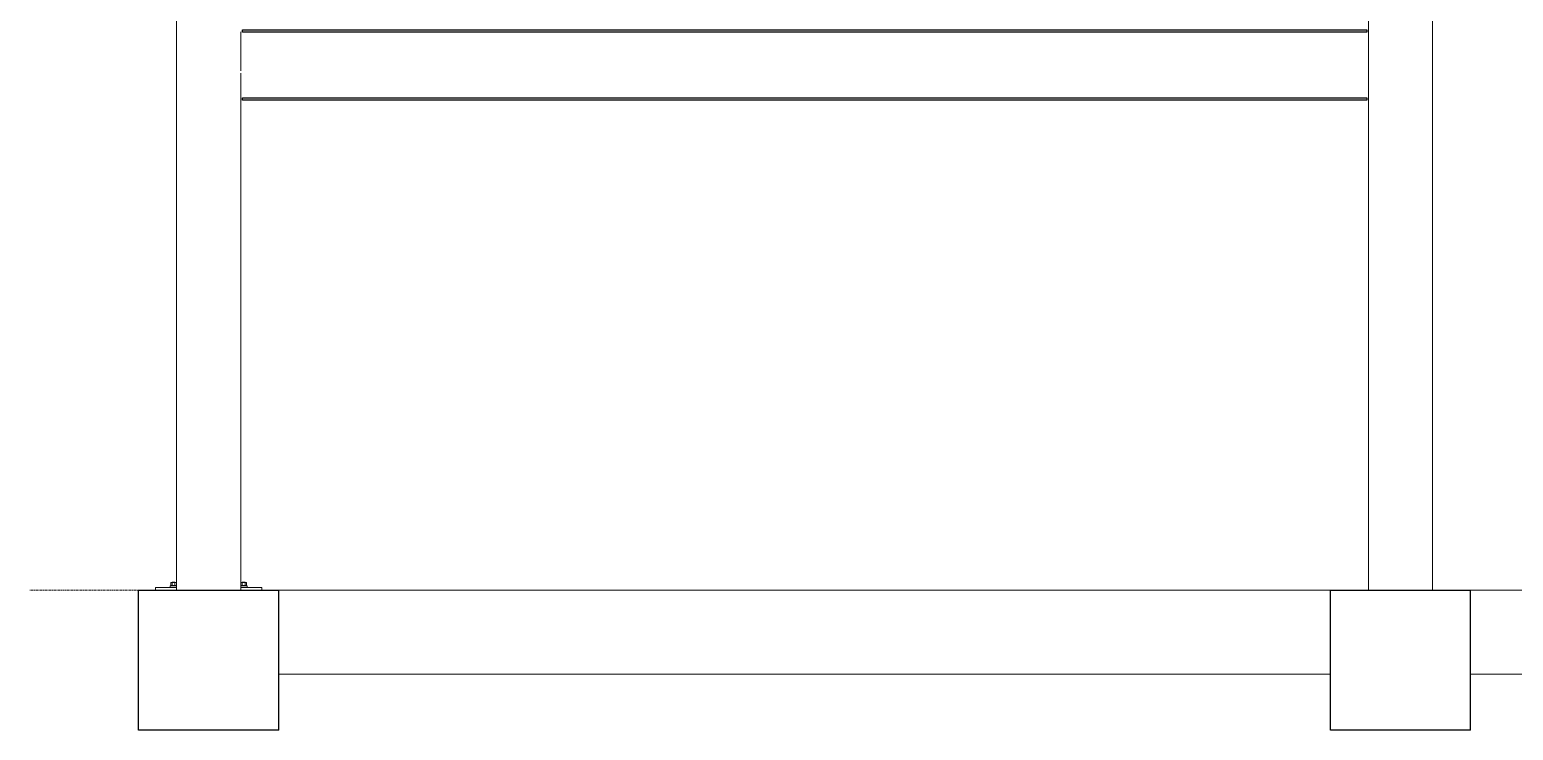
# Model space of a CAD drawing. Header units: millimetres. Extents: x -6949 to 83354, y -55091 to 16861.
# Drawn here: x 47578 to 58159, y -36908 to -31909 of the extents above; entities that cross this region are included whole.
import ezdxf

# ---------------------------------------------------------------- set-up
doc = ezdxf.new("R2010")
doc.units = ezdxf.units.MM
doc.linetypes.add('Centro', pattern=[31.75, 6.35, -4.7625, 15.875, -4.7625])
for name, color, linetype, lineweight in [('A-FLOR-LEVL', 7, 'Continuous', 9), ('S-BEAM', 7, 'Continuous', 18), ('S-COLS', 7, 'Continuous', 18), ('S-FNDN', 7, 'Continuous', 25), ('S-FSTN', 7, 'Continuous', 18)]:
    doc.layers.add(name, color=color, linetype=linetype, lineweight=lineweight)

msp = doc.modelspace()

# ---------------------------------------------------------------- linework, layer by layer
for points in [[(49096, -31911), (57113, -31911), (57113, -31927), (49096, -31927)], [(49096, -32395), (57113, -32395), (57113, -32411), (49096, -32411)]]:
    msp.add_lwpolyline(points, close=True)
at = {"layer": 'A-FLOR-LEVL', "linetype": 'Centro'}
msp.add_line((47578, -35908), (82852, -35908), dxfattribs=at)
at = {"layer": 'S-BEAM'}
for p, q in [((49354, -35908), (56854, -35908)), ((57854, -35908), (73854, -35908)), ((49354, -36508), (56854, -36508)), ((57854, -36508), (73854, -36508))]:
    msp.add_line(p, q, dxfattribs=at)
at = {"layer": 'S-COLS'}
for p, q in [((48626, -23908), (48626, -35908)), ((57126, -23908), (57126, -31911)), ((57583, -35908), (57583, -23913)), ((49083, -32203), (49083, -31924)), ((57126, -31924), (57126, -32203)), ((49083, -35908), (49083, -32218)), ((57126, -32216), (57126, -35908))]:
    msp.add_line(p, q, dxfattribs=at)
at = {"layer": 'S-FNDN'}
for p, q in [((48354, -35908), (49354, -35908)), ((48354, -36908), (48354, -35908)), ((49354, -36908), (49354, -35908)), ((56854, -35908), (57854, -35908)), ((56854, -36908), (56854, -35908)), ((57854, -36908), (57854, -35908)), ((49354, -36908), (48354, -36908)), ((57854, -36908), (56854, -36908))]:
    msp.add_line(p, q, dxfattribs=at)
at = {"layer": 'S-FSTN'}
for p, q in [((57126, -31909), (57126, -31911)), ((57126, -31911), (57126, -31924)), ((57126, -31924), (57126, -31939)), ((57126, -32184), (57126, -31943)), ((57126, -32188), (57126, -32203)), ((57126, -32216), (57126, -32203)), ((57126, -32216), (57126, -32218)), ((48585, -35853), (48594, -35853)), ((48585, -35853), (48585, -35874)), ((48594, -35851), (48594, -35853)), ((48594, -35851), (48604, -35851)), ((48594, -35853), (48614, -35853)), ((48594, -35853), (48594, -35874)), ((48604, -35851), (48614, -35851)), ((48614, -35853), (48614, -35851)), ((48614, -35853), (48624, -35853)), ((48614, -35853), (48614, -35874)), ((48624, -35853), (48624, -35874)), ((49085, -35853), (49094, -35853)), ((49085, -35853), (49085, -35874)), ((49094, -35851), (49094, -35853)), ((49094, -35851), (49104, -35851)), ((49094, -35853), (49114, -35853)), ((49094, -35853), (49094, -35874)), ((49104, -35851), (49114, -35851)), ((49114, -35853), (49114, -35851)), ((49114, -35853), (49124, -35853)), ((49114, -35853), (49114, -35874)), ((49124, -35853), (49124, -35874)), ((48476, -35888), (48476, -35908)), ((48501, -35888), (48476, -35888)), ((48501, -35888), (48626, -35888)), ((48579, -35878), (48626, -35878)), ((48579, -35878), (48579, -35888)), ((48584, -35874), (48584, -35878)), ((48584, -35874), (48604, -35874)), ((48604, -35874), (48625, -35874)), ((48625, -35878), (48625, -35874)), ((49083, -35878), (49129, -35878)), ((49083, -35888), (49208, -35888)), ((49084, -35874), (49084, -35878)), ((49084, -35874), (49104, -35874)), ((49104, -35874), (49125, -35874)), ((49125, -35878), (49125, -35874)), ((49129, -35878), (49129, -35888)), ((49208, -35888), (49233, -35888)), ((49233, -35908), (49233, -35888))]:
    msp.add_line(p, q, dxfattribs=at)

doc.saveas('drawing.dxf')
